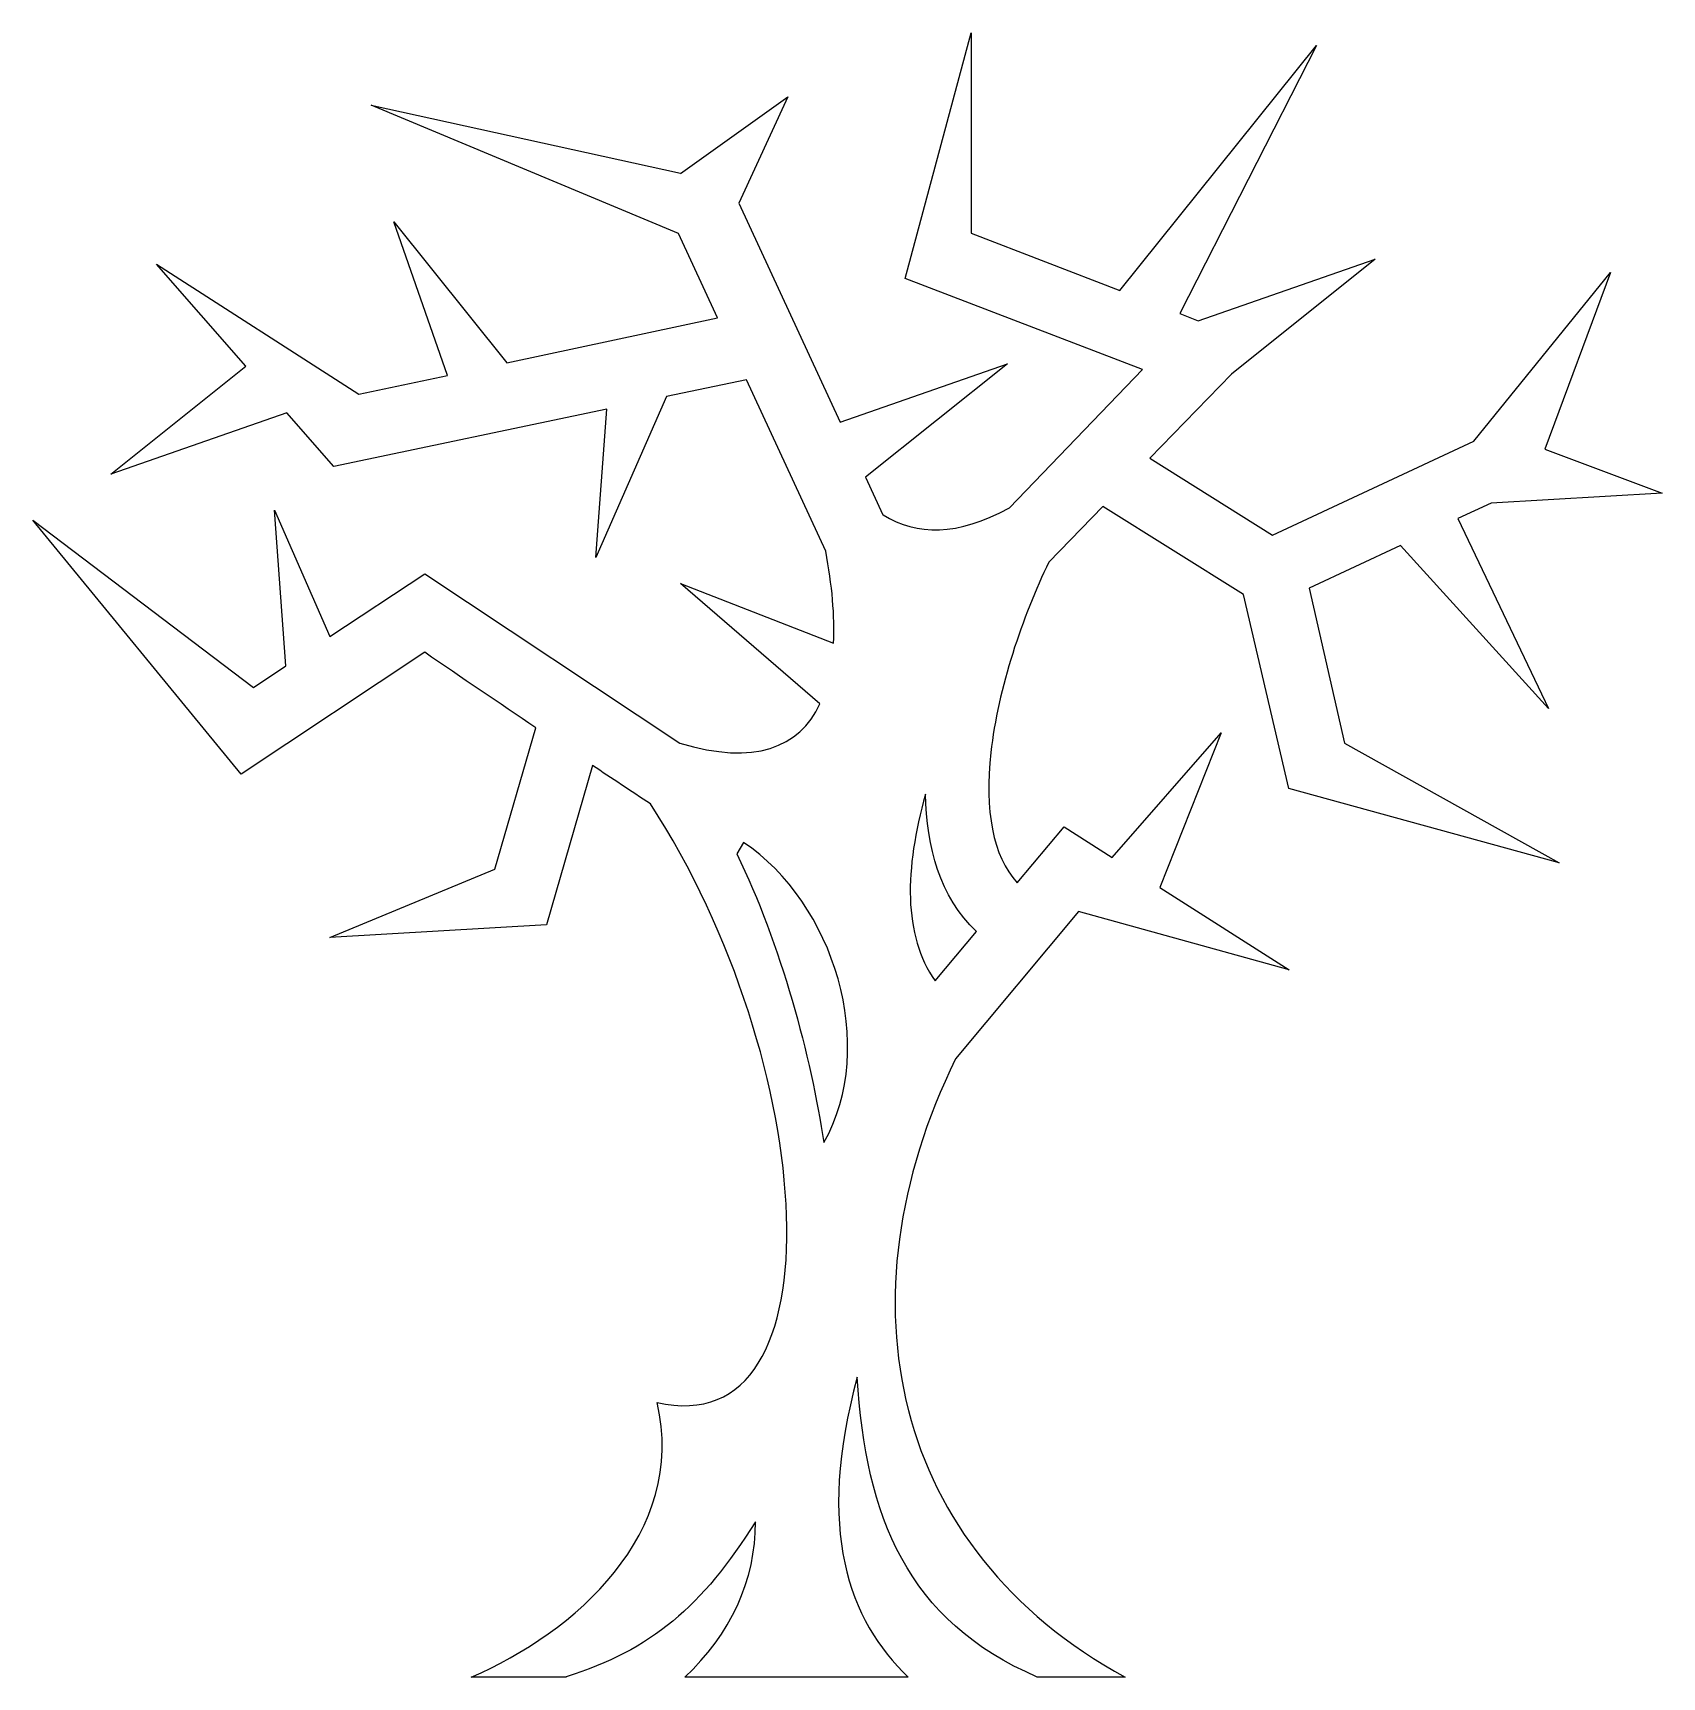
# Model space of a CAD drawing. Header units: centimetres. Extents: x -10.2 to 10.1, y -10.1 to 10.4.
import ezdxf

# ---------------------------------------------------------------- set-up
doc = ezdxf.new("R2010")
doc.units = ezdxf.units.CM
doc.header["$MEASUREMENT"] = 0
doc.layers.add('Layer 1', color=7, linetype='Continuous')

msp = doc.modelspace()

# ---------------------------------------------------------------- linework, layer by layer
at = {"layer": 'Layer 1'}
for points, knots in [([(1.4666, 10.39175), (1.4666, 10.39175), (0.64432, 7.33331), (0.64432, 7.33331), (0.64432, 7.33331), (0.64432, 7.33331), (3.59747, 6.20266), (3.59747, 6.20266), (3.59747, 6.20266), (3.59747, 6.20266), (1.94103, 4.48166), (1.94103, 4.48166), (1.94103, 4.48166), (1.28658, 4.12509), (0.79815, 4.13504), (0.36774, 4.3921), (0.36774, 4.3921), (0.36715, 4.39244), (0.3669, 4.39311), (0.36635, 4.39337), (0.36635, 4.39337), (0.36635, 4.39337), (0.15159, 4.85992), (0.15159, 4.85992), (0.15159, 4.85992), (0.15159, 4.85992), (1.91607, 6.27255), (1.91607, 6.27255), (1.91607, 6.27255), (1.91607, 6.27255), (-0.16597, 5.54642), (-0.16597, 5.54642), (-0.16597, 5.54642), (-0.16597, 5.54642), (-1.42574, 8.27157), (-1.42574, 8.27157), (-1.42574, 8.27157), (-1.42574, 8.27157), (-0.81827, 9.59459), (-0.81827, 9.59459), (-0.81827, 9.59459), (-0.81827, 9.59459), (-2.15314, 8.64328), (-2.15314, 8.64328), (-2.15314, 8.64328), (-2.15314, 8.64328), (-2.15314, 8.64443), (-2.15314, 8.64443), (-2.15314, 8.64443), (-2.15314, 8.64443), (-6.00493, 9.49175), (-6.00493, 9.49175), (-6.00493, 9.49175), (-6.00493, 9.49175), (-2.17819, 7.89595), (-2.17819, 7.89595), (-2.17819, 7.89595), (-2.17819, 7.89595), (-1.69199, 6.84437), (-1.69199, 6.84437), (-1.69199, 6.84437), (-1.69199, 6.84437), (-4.31695, 6.28564), (-4.31695, 6.28564), (-4.31695, 6.28564), (-4.31695, 6.28564), (-5.72157, 8.04092), (-5.72157, 8.04092), (-5.72157, 8.04092), (-5.72157, 8.04092), (-5.05616, 6.12886), (-5.05616, 6.12886), (-5.05616, 6.12886), (-5.05616, 6.12886), (-6.15911, 5.89428), (-6.15911, 5.89428), (-6.15911, 5.89428), (-6.15911, 5.89428), (-8.67606, 7.51252), (-8.67606, 7.51252), (-8.67606, 7.51252), (-8.67606, 7.51252), (-7.56519, 6.24487), (-7.56519, 6.24487), (-7.56519, 6.24487), (-7.56519, 6.24487), (-9.24794, 4.89811), (-9.24794, 4.89811), (-9.24794, 4.89811), (-9.24794, 4.89811), (-7.05394, 5.6624), (-7.05394, 5.6624), (-7.05394, 5.6624), (-7.05394, 5.6624), (-6.46751, 4.99433), (-6.46751, 4.99433), (-6.46751, 4.99433), (-6.46751, 4.99433), (-3.07033, 5.70857), (-3.07033, 5.70857), (-3.07033, 5.70857), (-3.07033, 5.70857), (-3.20611, 3.86372), (-3.20611, 3.86372), (-3.20611, 3.86372), (-3.20611, 3.86372), (-2.32978, 5.86408), (-2.32978, 5.86408), (-2.32978, 5.86408), (-2.32978, 5.86408), (-1.33225, 6.07357), (-1.33225, 6.07357), (-1.33225, 6.07357), (-1.33225, 6.07357), (-0.34527, 3.93886), (-0.34527, 3.93886), (-0.34527, 3.93886), (-0.26599, 3.51916), (-0.23074, 3.13236), (-0.24904, 2.79505), (-0.24904, 2.79505), (-0.24904, 2.79505), (-2.15453, 3.53961), (-2.15453, 3.53961), (-2.15453, 3.53961), (-2.15453, 3.53961), (-0.41772, 2.04003), (-0.41772, 2.04003), (-0.41772, 2.04003), (-0.67486, 1.49425), (-1.2303, 1.27089), (-2.16111, 1.55113), (-2.16111, 1.55113), (-2.16111, 1.55113), (-5.33821, 3.65826), (-5.33821, 3.65826), (-5.33821, 3.65826), (-5.33821, 3.65826), (-6.51765, 2.87689), (-6.51765, 2.87689), (-6.51765, 2.87689), (-6.51765, 2.87689), (-7.20942, 4.45157), (-7.20942, 4.45157), (-7.20942, 4.45157), (-7.20942, 4.45157), (-7.06706, 2.51184), (-7.06706, 2.51184), (-7.06706, 2.51184), (-7.06706, 2.51184), (-7.46892, 2.24563), (-7.46892, 2.24563), (-7.46892, 2.24563), (-7.46892, 2.24563), (-10.21646, 4.32637), (-10.21646, 4.32637), (-10.21646, 4.32637), (-10.21646, 4.32637), (-7.62313, 1.16639), (-7.62313, 1.16639), (-7.62313, 1.16639), (-7.62313, 1.16639), (-5.33822, 2.68182), (-5.33822, 2.68182), (-5.33822, 2.68182), (-4.87859, 2.36598), (-4.41613, 2.05331), (-3.95326, 1.74232), (-3.95326, 1.74232), (-3.95326, 1.74232), (-4.46455, -0.01693), (-4.46455, -0.01693), (-4.46455, -0.01693), (-4.46455, -0.01693), (-6.52024, -0.86957), (-6.52024, -0.86957), (-6.52024, -0.86957), (-6.52024, -0.86957), (-3.82276, -0.71009), (-3.82276, -0.71009), (-3.82276, -0.71009), (-3.82276, -0.71009), (-3.24957, 1.27307), (-3.24957, 1.27307), (-3.24957, 1.27307), (-3.00938, 1.11338), (-2.7697, 0.95344), (-2.52879, 0.7948), (-2.52879, 0.7948), (-0.43992, -2.40491), (-0.12214, -7.18844), (-2.44572, -6.65577), (-2.44572, -6.65577), (-2.06258, -8.28485), (-3.46926, -9.51919), (-4.75838, -10.07399), (-4.75838, -10.07399), (-4.75838, -10.07399), (-3.57639, -10.07397), (-3.57639, -10.07397), (-3.57639, -10.07397), (-3.57639, -10.07397), (-3.57766, -10.07136), (-3.57766, -10.07136), (-3.57766, -10.07136), (-2.51431, -9.73587), (-1.88179, -9.19545), (-1.22022, -8.13952), (-1.22022, -8.13952), (-1.21546, -8.87172), (-1.53226, -9.54565), (-2.10048, -10.07402), (-2.10048, -10.07402), (-2.10048, -10.07402), (0.68262, -10.07401), (0.68262, -10.07401), (0.68262, -10.07401), (-0.06316, -9.37267), (-0.4711, -8.22747), (0.04749, -6.34088), (0.04749, -6.34088), (0.15097, -8.0696), (0.67031, -9.3822), (2.28897, -10.07275), (2.28897, -10.07275), (2.28897, -10.07275), (2.28897, -10.07402), (2.28897, -10.07402), (2.28897, -10.07402), (2.28897, -10.07402), (3.38406, -10.07401), (3.38406, -10.07401), (3.38406, -10.07401), (0.47, -8.48453), (-0.19769, -5.37574), (1.2717, -2.37709), (1.2717, -2.37709), (1.2717, -2.37709), (2.80155, -0.54405), (2.80155, -0.54405), (2.80155, -0.54405), (2.80155, -0.54405), (5.42263, -1.27145), (5.42263, -1.27145), (5.42263, -1.27145), (5.42263, -1.27145), (3.81232, -0.24761), (3.81232, -0.24761), (3.81232, -0.24761), (3.81232, -0.24761), (4.57792, 1.68031), (4.57792, 1.68031), (4.57792, 1.68031), (4.57792, 1.68031), (3.22197, 0.12798), (3.22197, 0.12798), (3.22197, 0.12798), (3.22197, 0.12798), (2.62234, 0.51019), (2.62234, 0.51019), (2.62234, 0.51019), (2.62234, 0.51019), (2.03865, -0.18685), (2.03865, -0.18685), (2.03865, -0.18685), (1.73179, 0.14387), (1.63236, 0.71871), (1.71058, 1.43261), (1.71058, 1.43261), (1.79804, 2.23186), (2.10675, 3.13746), (2.43262, 3.80456), (2.43262, 3.80456), (2.43262, 3.80456), (3.10469, 4.49633), (3.10469, 4.49633), (3.10469, 4.49633), (3.10469, 4.49633), (4.85593, 3.40123), (4.85593, 3.40123), (4.85593, 3.40123), (4.85593, 3.40123), (5.42132, 0.98585), (5.42132, 0.98585), (5.42132, 0.98585), (5.42132, 0.98585), (8.78422, 0.06077), (8.78422, 0.06077), (8.78422, 0.06077), (8.78422, 0.06077), (6.11436, 1.55094), (6.11436, 1.55094), (6.11436, 1.55094), (6.11436, 1.55094), (5.67421, 3.48147), (5.67421, 3.48147), (5.67421, 3.48147), (5.67421, 3.48147), (6.81148, 4.01253), (6.81148, 4.01253), (6.81148, 4.01253), (6.81148, 4.01253), (8.65232, 1.98189), (8.65232, 1.98189), (8.65232, 1.98189), (8.65232, 1.98189), (7.52559, 4.34595), (7.52559, 4.34595), (7.52559, 4.34595), (7.52559, 4.34595), (7.93938, 4.53963), (7.93938, 4.53963), (7.93938, 4.53963), (7.93938, 4.53963), (10.0676, 4.66086), (10.0676, 4.66086), (10.0676, 4.66086), (10.0676, 4.66086), (8.60623, 5.20904), (8.60623, 5.20904), (8.60623, 5.20904), (8.60623, 5.20904), (9.42585, 7.40979), (9.42585, 7.40979), (9.42585, 7.40979), (9.42585, 7.40979), (7.72336, 5.30793), (7.72336, 5.30793), (7.72336, 5.30793), (7.72336, 5.30793), (5.21833, 4.13903), (5.21833, 4.13903), (5.21833, 4.13903), (5.21833, 4.13903), (3.68848, 5.09709), (3.68848, 5.09709), (3.68848, 5.09709), (3.68848, 5.09709), (4.70574, 6.14471), (4.70574, 6.14471), (4.70574, 6.14471), (4.70574, 6.14471), (6.49522, 7.57707), (6.49522, 7.57707), (6.49522, 7.57707), (6.49522, 7.57707), (4.28941, 6.80877), (4.28941, 6.80877), (4.28941, 6.80877), (4.28941, 6.80877), (4.06137, 6.89707), (4.06137, 6.89707), (4.06137, 6.89707), (4.06137, 6.89707), (5.76647, 10.23374), (5.76647, 10.23374), (5.76647, 10.23374), (5.76647, 10.23374), (3.31807, 7.18445), (3.31807, 7.18445), (3.31807, 7.18445), (3.31807, 7.18445), (1.46664, 7.89869), (1.46664, 7.89869), (1.46664, 7.89869), (1.46664, 7.89869), (1.46664, 10.39175), (1.46664, 10.39175), (1.46664, 10.39175), (1.46664, 10.39175), (1.4666, 10.39175), (1.4666, 10.39175)], [0, 0, 0, 0, 0.0106383, 0.0106383, 0.0106383, 0.0106383, 0.0212766, 0.0212766, 0.0212766, 0.0212766, 0.03191489, 0.03191489, 0.03191489, 0.03191489, 0.04255319, 0.04255319, 0.04255319, 0.04255319, 0.05319149, 0.05319149, 0.05319149, 0.05319149, 0.06382979, 0.06382979, 0.06382979, 0.06382979, 0.07446809, 0.07446809, 0.07446809, 0.07446809, 0.08510638, 0.08510638, 0.08510638, 0.08510638, 0.09574468, 0.09574468, 0.09574468, 0.09574468, 0.10638298, 0.10638298, 0.10638298, 0.10638298, 0.11702128, 0.11702128, 0.11702128, 0.11702128, 0.12765957, 0.12765957, 0.12765957, 0.12765957, 0.13829787, 0.13829787, 0.13829787, 0.13829787, 0.14893617, 0.14893617, 0.14893617, 0.14893617, 0.15957447, 0.15957447, 0.15957447, 0.15957447, 0.17021277, 0.17021277, 0.17021277, 0.17021277, 0.18085106, 0.18085106, 0.18085106, 0.18085106, 0.19148936, 0.19148936, 0.19148936, 0.19148936, 0.20212766, 0.20212766, 0.20212766, 0.20212766, 0.21276596, 0.21276596, 0.21276596, 0.21276596, 0.22340426, 0.22340426, 0.22340426, 0.22340426, 0.23404255, 0.23404255, 0.23404255, 0.23404255, 0.24468085, 0.24468085, 0.24468085, 0.24468085, 0.25531915, 0.25531915, 0.25531915, 0.25531915, 0.26595745, 0.26595745, 0.26595745, 0.26595745, 0.27659574, 0.27659574, 0.27659574, 0.27659574, 0.28723404, 0.28723404, 0.28723404, 0.28723404, 0.29787234, 0.29787234, 0.29787234, 0.29787234, 0.30851064, 0.30851064, 0.30851064, 0.30851064, 0.31914894, 0.31914894, 0.31914894, 0.31914894, 0.32978723, 0.32978723, 0.32978723, 0.32978723, 0.34042553, 0.34042553, 0.34042553, 0.34042553, 0.35106383, 0.35106383, 0.35106383, 0.35106383, 0.36170213, 0.36170213, 0.36170213, 0.36170213, 0.37234043, 0.37234043, 0.37234043, 0.37234043, 0.38297872, 0.38297872, 0.38297872, 0.38297872, 0.39361702, 0.39361702, 0.39361702, 0.39361702, 0.40425532, 0.40425532, 0.40425532, 0.40425532, 0.41489362, 0.41489362, 0.41489362, 0.41489362, 0.42553191, 0.42553191, 0.42553191, 0.42553191, 0.43617021, 0.43617021, 0.43617021, 0.43617021, 0.44680851, 0.44680851, 0.44680851, 0.44680851, 0.45744681, 0.45744681, 0.45744681, 0.45744681, 0.46808511, 0.46808511, 0.46808511, 0.46808511, 0.4787234, 0.4787234, 0.4787234, 0.4787234, 0.4893617, 0.4893617, 0.4893617, 0.4893617, 0.5, 0.5, 0.5, 0.5, 0.5106383, 0.5106383, 0.5106383, 0.5106383, 0.5212766, 0.5212766, 0.5212766, 0.5212766, 0.53191489, 0.53191489, 0.53191489, 0.53191489, 0.54255319, 0.54255319, 0.54255319, 0.54255319, 0.55319149, 0.55319149, 0.55319149, 0.55319149, 0.56382979, 0.56382979, 0.56382979, 0.56382979, 0.57446809, 0.57446809, 0.57446809, 0.57446809, 0.58510638, 0.58510638, 0.58510638, 0.58510638, 0.59574468, 0.59574468, 0.59574468, 0.59574468, 0.60638298, 0.60638298, 0.60638298, 0.60638298, 0.61702128, 0.61702128, 0.61702128, 0.61702128, 0.62765957, 0.62765957, 0.62765957, 0.62765957, 0.63829787, 0.63829787, 0.63829787, 0.63829787, 0.64893617, 0.64893617, 0.64893617, 0.64893617, 0.65957447, 0.65957447, 0.65957447, 0.65957447, 0.67021277, 0.67021277, 0.67021277, 0.67021277, 0.68085106, 0.68085106, 0.68085106, 0.68085106, 0.69148936, 0.69148936, 0.69148936, 0.69148936, 0.70212766, 0.70212766, 0.70212766, 0.70212766, 0.71276596, 0.71276596, 0.71276596, 0.71276596, 0.72340426, 0.72340426, 0.72340426, 0.72340426, 0.73404255, 0.73404255, 0.73404255, 0.73404255, 0.74468085, 0.74468085, 0.74468085, 0.74468085, 0.75531915, 0.75531915, 0.75531915, 0.75531915, 0.76595745, 0.76595745, 0.76595745, 0.76595745, 0.77659574, 0.77659574, 0.77659574, 0.77659574, 0.78723404, 0.78723404, 0.78723404, 0.78723404, 0.79787234, 0.79787234, 0.79787234, 0.79787234, 0.80851064, 0.80851064, 0.80851064, 0.80851064, 0.81914894, 0.81914894, 0.81914894, 0.81914894, 0.82978723, 0.82978723, 0.82978723, 0.82978723, 0.84042553, 0.84042553, 0.84042553, 0.84042553, 0.85106383, 0.85106383, 0.85106383, 0.85106383, 0.86170213, 0.86170213, 0.86170213, 0.86170213, 0.87234043, 0.87234043, 0.87234043, 0.87234043, 0.88297872, 0.88297872, 0.88297872, 0.88297872, 0.89361702, 0.89361702, 0.89361702, 0.89361702, 0.90425532, 0.90425532, 0.90425532, 0.90425532, 0.91489362, 0.91489362, 0.91489362, 0.91489362, 0.92553191, 0.92553191, 0.92553191, 0.92553191, 0.93617021, 0.93617021, 0.93617021, 0.93617021, 0.94680851, 0.94680851, 0.94680851, 0.94680851, 0.95744681, 0.95744681, 0.95744681, 0.95744681, 0.96808511, 0.96808511, 0.96808511, 0.96808511, 0.9787234, 0.9787234, 0.9787234, 0.9787234, 1, 1, 1, 1]), ([(0.89733, 0.91715), (0.90804, 0.26081), (1.07562, -0.3629), (1.52985, -0.79462), (1.52985, -0.79462), (1.52985, -0.79462), (1.01599, -1.40867), (1.01599, -1.40867), (1.01599, -1.40867), (0.61738, -0.84257), (0.6345, -0.01375), (0.89737, 0.91715), (0.89737, 0.91715), (0.89737, 0.91715), (0.89733, 0.91715), (0.89733, 0.91715)], [0, 0, 0, 0, 0.2, 0.2, 0.2, 0.2, 0.4, 0.4, 0.4, 0.4, 0.6, 0.6, 0.6, 0.6, 1, 1, 1, 1]), ([(-1.37046, 0.31499), (-0.245, -0.43088), (0.31149, -2.22479), (-0.36897, -3.42088), (-0.36897, -3.42088), (-0.52524, -2.37149), (-0.90611, -0.93795), (-1.45218, 0.17132), (-1.45218, 0.17132), (-1.45218, 0.17132), (-1.37046, 0.31494), (-1.37046, 0.31494), (-1.37046, 0.31494), (-1.37046, 0.31494), (-1.37046, 0.31499), (-1.37046, 0.31499)], [0, 0, 0, 0, 0.2, 0.2, 0.2, 0.2, 0.4, 0.4, 0.4, 0.4, 0.6, 0.6, 0.6, 0.6, 1, 1, 1, 1])]:
    msp.add_open_spline(points, degree=3, knots=knots, dxfattribs=at)

doc.saveas('drawing.dxf')
